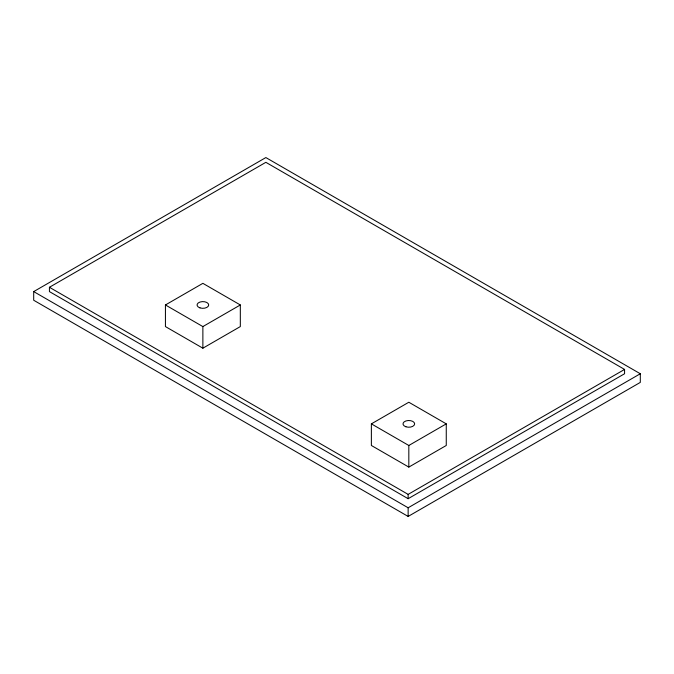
<?xml version="1.0" encoding="UTF-8"?>
<svg xmlns="http://www.w3.org/2000/svg" width="674" height="674" viewBox="0 0 674 674"><rect width="100%" height="100%" fill="white"/><g stroke="black" fill="none" stroke-linecap="round" stroke-linejoin="round"><path stroke-width="1.01" d="M33.7 291.598L265.859 157.564L640.3 373.75L640.3 382.402L408.141 516.436L33.7 300.25L33.7 291.598L408.141 507.783L640.3 373.75M49.429 287.276L265.859 162.324L624.571 369.428L624.571 373.75L408.141 498.701L49.429 291.598L49.429 287.276L408.141 494.379L624.571 369.428M165.433 304.96L202.874 283.341L240.323 304.96L240.323 326.578L202.874 348.197L165.433 326.578L165.433 304.96L202.874 326.578L240.323 304.96M371.374 423.862L408.823 402.243L446.264 423.862L446.264 445.48L408.823 467.099L371.374 445.48L371.374 423.862L408.823 445.48L446.264 423.862M408.823 445.48L408.823 467.099M408.141 494.379L408.141 498.701M408.141 507.783L408.141 516.436M202.874 326.578L202.874 348.197M199.967 307.875A5.822 3.362 0 0 0 208.704 304.96A5.822 3.362 0 0 0 199.967 302.053A5.822 3.362 0 0 0 199.967 307.875M405.908 426.777A5.822 3.362 0 0 0 414.645 423.862A5.822 3.362 0 0 0 405.908 420.955A5.822 3.362 0 0 0 405.908 426.777"/></g></svg>
